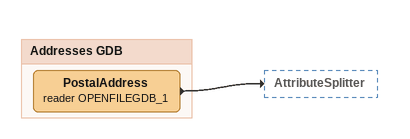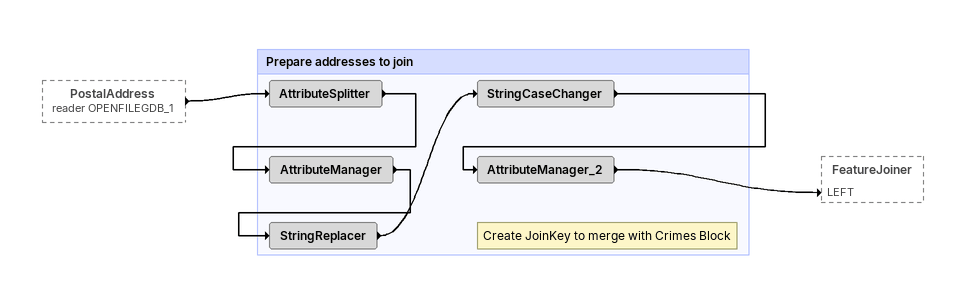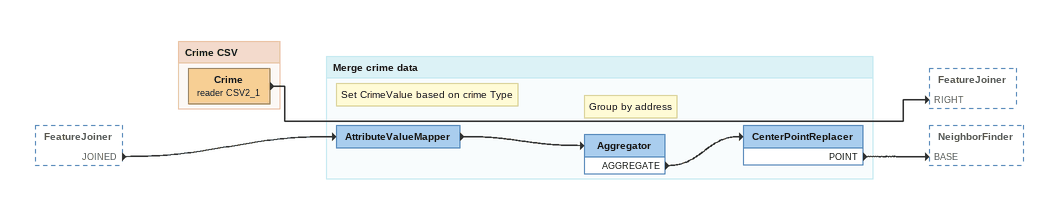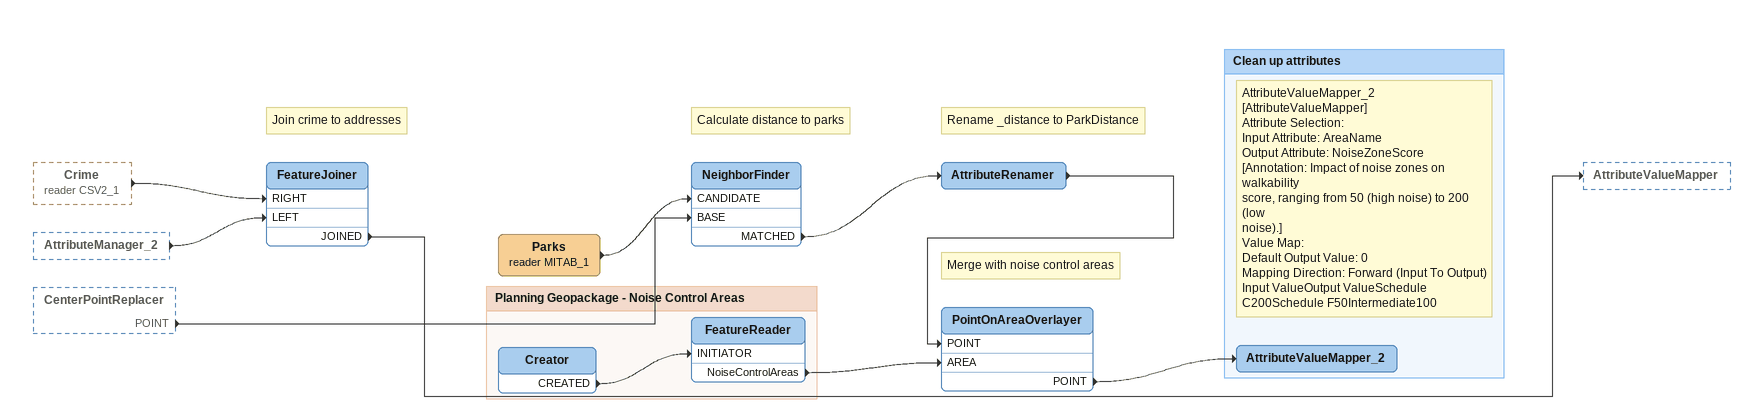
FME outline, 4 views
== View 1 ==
Bookmark: Addresses GDB
PostalAddress (reader OPENFILEGDB_1)
    -> AttributeSplitter

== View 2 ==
PostalAddress (reader OPENFILEGDB_1) [outside]
    -> AttributeSplitter

Bookmark: Prepare addresses to join
AttributeSplitter
    -> AttributeManager
AttributeManager
    -> StringReplacer
StringReplacer
    -> StringCaseChanger
StringCaseChanger
    -> AttributeManager_2
Note: Create JoinKey to merge with Crimes Block
AttributeManager_2
    -> FeatureJoiner [LEFT]

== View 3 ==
FeatureJoiner [outside]
    JOINED -> AttributeValueMapper

Bookmark: Crime CSV
Crime (reader CSV2_1)
    -> FeatureJoiner [RIGHT]

Bookmark: Merge crime data
Note: Set CrimeValue based on crime Type
AttributeValueMapper
    -> Aggregator
Note: Group by address
Aggregator
    AGGREGATE -> CenterPointReplacer
CenterPointReplacer
    POINT -> NeighborFinder [BASE]

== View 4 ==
Crime (reader CSV2_1) [outside]
    -> FeatureJoiner [RIGHT]
AttributeManager_2 [outside]
    -> FeatureJoiner [LEFT]
CenterPointReplacer [outside]
    POINT -> NeighborFinder [BASE]
Note: Join crime to addresses
FeatureJoiner
    JOINED -> AttributeValueMapper
Parks (reader MITAB_1)
    -> NeighborFinder [CANDIDATE]
Note: Calculate distance to parks
NeighborFinder
    MATCHED -> AttributeRenamer
Note: Rename _distance to ParkDistance
AttributeRenamer
    -> PointOnAreaOverlayer [POINT]
Note: Merge with noise control areas
PointOnAreaOverlayer
    POINT -> AttributeValueMapper_2

Bookmark: Planning Geopackage - Noise Control Areas
Creator
    CREATED -> FeatureReader [INITIATOR]
FeatureReader
    NoiseControlAreas -> PointOnAreaOverlayer [AREA]

Bookmark: Clean up attributes
Note: AttributeValueMapper_2 [AttributeValueMapper] / Attribute Selection: / Input Attribute: AreaName / Output Attribute: NoiseZoneScore / [Annotation: Impact of noise zones on walkability / score, ranging from 50 (high noise) to 200 (low / noise).] / Value Map: / Default Output Value: 0 / Mapping Direction: Forward (Input To Output) Input ValueOutput ValueSchedule C200Schedule F50Intermediate100
AttributeValueMapper_2
